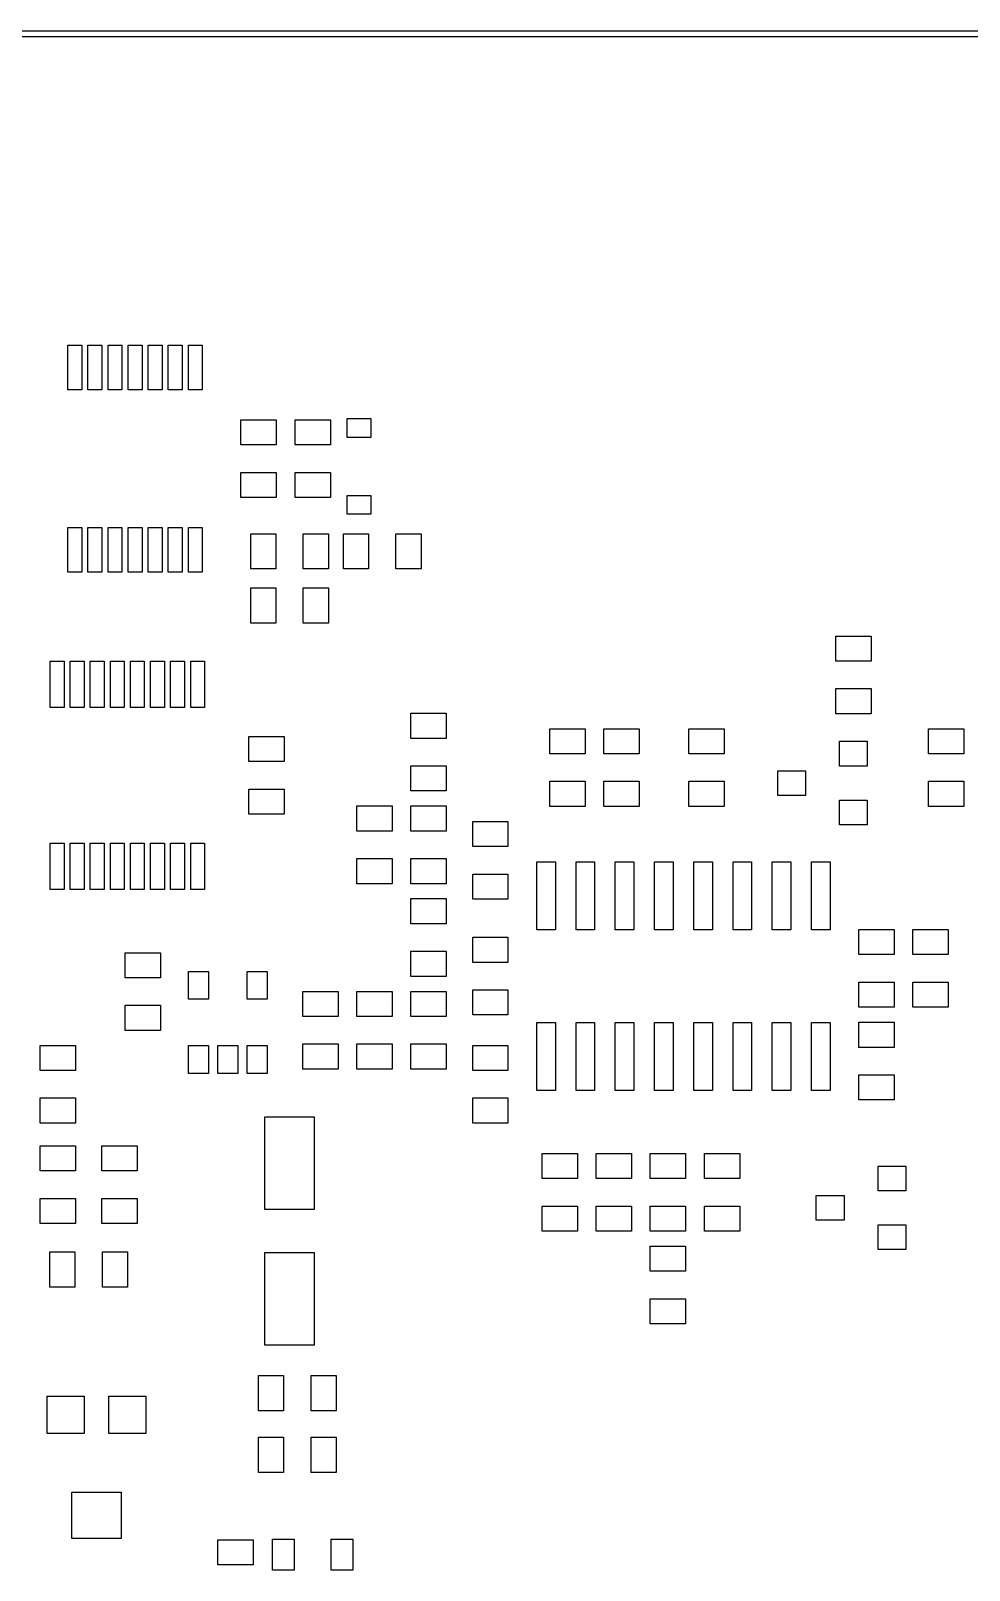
# Model space of a CAD drawing. Extents: x 84 to 232, y -151 to -41.
# Drawn here: x 126.88 to 157.25, y -95.73 to -45.9 of the extents above; entities that cross this region are included whole.
import ezdxf

# ---------------------------------------------------------------- set-up
doc = ezdxf.new("R2010")
doc.units = 0
doc.header["$MEASUREMENT"] = 0
doc.layers.add('BLACK', color=7, linetype='CONTINUOUS')

msp = doc.modelspace()

# ---------------------------------------------------------------- linework, layer by layer
at = {"layer": 'Black'}
for p, q in [((110, -45.9), (232, -45.9)), ((231.9, -46.1), (110, -46.1)), ((128.075, -57.525), (128.075, -56.075)), ((128.075, -56.075), (128.525, -56.075)), ((128.525, -56.075), (128.525, -57.525)), ((128.725, -57.525), (128.725, -56.075)), ((128.725, -56.075), (129.175, -56.075)), ((129.175, -56.075), (129.175, -57.525)), ((129.375, -57.525), (129.375, -56.075)), ((129.375, -56.075), (129.825, -56.075)), ((129.825, -56.075), (129.825, -57.525)), ((130.025, -57.525), (130.025, -56.075)), ((130.025, -56.075), (130.475, -56.075)), ((130.475, -56.075), (130.475, -57.525)), ((130.675, -57.525), (130.675, -56.075)), ((130.675, -56.075), (131.125, -56.075)), ((131.125, -56.075), (131.125, -57.525)), ((131.325, -57.525), (131.325, -56.075)), ((131.325, -56.075), (131.775, -56.075)), ((131.775, -56.075), (131.775, -57.525)), ((131.975, -57.525), (131.975, -56.075)), ((131.975, -56.075), (132.425, -56.075)), ((132.425, -56.075), (132.425, -57.525)), ((128.525, -57.525), (128.075, -57.525)), ((129.175, -57.525), (128.725, -57.525)), ((129.825, -57.525), (129.375, -57.525)), ((130.475, -57.525), (130.025, -57.525)), ((131.125, -57.525), (130.675, -57.525)), ((131.775, -57.525), (131.325, -57.525)), ((132.425, -57.525), (131.975, -57.525)), ((133.678, -59.3055), (133.678, -58.4927)), ((133.678, -58.4927), (134.821, -58.4927)), ((134.821, -58.4927), (134.821, -59.3055)), ((135.428, -59.3055), (135.428, -58.4927)), ((135.428, -58.4927), (136.571, -58.4927)), ((136.571, -58.4927), (136.571, -59.3055)), ((137.119, -59.0602), (137.119, -58.4506)), ((137.119, -58.4506), (137.881, -58.4506)), ((137.881, -58.4506), (137.881, -59.0602)), ((137.881, -59.0602), (137.119, -59.0602)), ((134.821, -59.3055), (133.678, -59.3055)), ((136.571, -59.3055), (135.428, -59.3055)), ((133.678, -61.0073), (133.678, -60.1945)), ((133.678, -60.1945), (134.821, -60.1945)), ((134.821, -60.1945), (134.821, -61.0073)), ((135.428, -61.0073), (135.428, -60.1945)), ((135.428, -60.1945), (136.571, -60.1945)), ((136.571, -60.1945), (136.571, -61.0073)), ((134.821, -61.0073), (133.678, -61.0073)), ((136.571, -61.0073), (135.428, -61.0073)), ((137.119, -61.5494), (137.119, -60.9398)), ((137.119, -60.9398), (137.881, -60.9398)), ((137.881, -60.9398), (137.881, -61.5494)), ((137.881, -61.5494), (137.119, -61.5494)), ((128.075, -63.425), (128.075, -61.975)), ((128.075, -61.975), (128.525, -61.975)), ((128.525, -61.975), (128.525, -63.425)), ((128.725, -63.425), (128.725, -61.975)), ((128.725, -61.975), (129.175, -61.975)), ((129.175, -61.975), (129.175, -63.425)), ((129.375, -63.425), (129.375, -61.975)), ((129.375, -61.975), (129.825, -61.975)), ((129.825, -61.975), (129.825, -63.425)), ((130.025, -63.425), (130.025, -61.975)), ((130.025, -61.975), (130.475, -61.975)), ((130.475, -61.975), (130.475, -63.425)), ((130.675, -63.425), (130.675, -61.975)), ((130.675, -61.975), (131.125, -61.975)), ((131.125, -61.975), (131.125, -63.425)), ((131.325, -63.425), (131.325, -61.975)), ((131.325, -61.975), (131.775, -61.975)), ((131.775, -61.975), (131.775, -63.425)), ((131.975, -63.425), (131.975, -61.975)), ((131.975, -61.975), (132.425, -61.975)), ((132.425, -61.975), (132.425, -63.425)), ((133.993, -63.3215), (133.993, -62.1785)), ((133.993, -62.1785), (134.805, -62.1785)), ((134.805, -62.1785), (134.805, -63.3215)), ((135.695, -63.3215), (135.695, -62.1785)), ((135.695, -62.1785), (136.507, -62.1785)), ((136.507, -62.1785), (136.507, -63.3215)), ((136.993, -63.3215), (136.993, -62.1785)), ((136.993, -62.1785), (137.805, -62.1785)), ((137.805, -62.1785), (137.805, -63.3215)), ((138.695, -63.3215), (138.695, -62.1785)), ((138.695, -62.1785), (139.507, -62.1785)), ((139.507, -62.1785), (139.507, -63.3215)), ((128.525, -63.425), (128.075, -63.425)), ((129.175, -63.425), (128.725, -63.425)), ((129.825, -63.425), (129.375, -63.425)), ((130.475, -63.425), (130.025, -63.425)), ((131.125, -63.425), (130.675, -63.425)), ((131.775, -63.425), (131.325, -63.425)), ((132.425, -63.425), (131.975, -63.425)), ((134.805, -63.3215), (133.993, -63.3215)), ((136.507, -63.3215), (135.695, -63.3215)), ((137.805, -63.3215), (136.993, -63.3215)), ((139.507, -63.3215), (138.695, -63.3215)), ((133.993, -65.0715), (133.993, -63.9285)), ((133.993, -63.9285), (134.805, -63.9285)), ((134.805, -63.9285), (134.805, -65.0715)), ((135.695, -65.0715), (135.695, -63.9285)), ((135.695, -63.9285), (136.507, -63.9285)), ((136.507, -63.9285), (136.507, -65.0715)), ((134.805, -65.0715), (133.993, -65.0715)), ((136.507, -65.0715), (135.695, -65.0715)), ((152.928, -66.3055), (152.928, -65.4927)), ((152.928, -65.4927), (154.071, -65.4927)), ((154.071, -65.4927), (154.071, -66.3055)), ((127.5, -67.8), (127.5, -66.3)), ((127.5, -66.3), (127.95, -66.3)), ((127.95, -66.3), (127.95, -67.8)), ((128.15, -67.8), (128.15, -66.3)), ((128.15, -66.3), (128.6, -66.3)), ((128.6, -66.3), (128.6, -67.8)), ((128.8, -67.8), (128.8, -66.3)), ((128.8, -66.3), (129.25, -66.3)), ((129.25, -66.3), (129.25, -67.8)), ((129.45, -67.8), (129.45, -66.3)), ((129.45, -66.3), (129.9, -66.3)), ((129.9, -66.3), (129.9, -67.8)), ((130.1, -67.8), (130.1, -66.3)), ((130.1, -66.3), (130.55, -66.3)), ((130.55, -66.3), (130.55, -67.8)), ((130.75, -67.8), (130.75, -66.3)), ((130.75, -66.3), (131.2, -66.3)), ((131.2, -66.3), (131.2, -67.8)), ((131.4, -67.8), (131.4, -66.3)), ((131.4, -66.3), (131.85, -66.3)), ((131.85, -66.3), (131.85, -67.8)), ((132.05, -67.8), (132.05, -66.3)), ((132.05, -66.3), (132.5, -66.3)), ((132.5, -66.3), (132.5, -67.8)), ((154.071, -66.3055), (152.928, -66.3055)), ((152.928, -68.0073), (152.928, -67.1945)), ((152.928, -67.1945), (154.071, -67.1945)), ((154.071, -67.1945), (154.071, -68.0073)), ((127.95, -67.8), (127.5, -67.8)), ((128.6, -67.8), (128.15, -67.8)), ((129.25, -67.8), (128.8, -67.8)), ((129.9, -67.8), (129.45, -67.8)), ((130.55, -67.8), (130.1, -67.8)), ((131.2, -67.8), (130.75, -67.8)), ((131.85, -67.8), (131.4, -67.8)), ((132.5, -67.8), (132.05, -67.8)), ((139.178, -68.8055), (139.178, -67.9927)), ((139.178, -67.9927), (140.321, -67.9927)), ((140.321, -67.9927), (140.321, -68.8055)), ((154.071, -68.0073), (152.928, -68.0073)), ((133.928, -69.5555), (133.928, -68.7427)), ((133.928, -68.7427), (135.071, -68.7427)), ((135.071, -68.7427), (135.071, -69.5555)), ((143.678, -69.3055), (143.678, -68.4927)), ((143.678, -68.4927), (144.821, -68.4927)), ((144.821, -68.4927), (144.821, -69.3055)), ((145.428, -69.3055), (145.428, -68.4927)), ((145.428, -68.4927), (146.571, -68.4927)), ((146.571, -68.4927), (146.571, -69.3055)), ((148.178, -69.3055), (148.178, -68.4927)), ((148.178, -68.4927), (149.321, -68.4927)), ((149.321, -68.4927), (149.321, -69.3055)), ((155.928, -69.3055), (155.928, -68.4927)), ((155.928, -68.4927), (157.071, -68.4927)), ((157.071, -68.4927), (157.071, -69.3055)), ((140.321, -68.8055), (139.178, -68.8055)), ((153.05, -69.7), (153.05, -68.9)), ((153.05, -68.9), (153.95, -68.9)), ((153.95, -68.9), (153.95, -69.7)), ((135.071, -69.5555), (133.928, -69.5555)), ((139.178, -70.5073), (139.178, -69.6945)), ((139.178, -69.6945), (140.321, -69.6945)), ((140.321, -69.6945), (140.321, -70.5073)), ((144.821, -69.3055), (143.678, -69.3055)), ((146.571, -69.3055), (145.428, -69.3055)), ((149.321, -69.3055), (148.178, -69.3055)), ((153.95, -69.7), (153.05, -69.7)), ((157.071, -69.3055), (155.928, -69.3055)), ((143.678, -71.0073), (143.678, -70.1945)), ((143.678, -70.1945), (144.821, -70.1945)), ((144.821, -70.1945), (144.821, -71.0073)), ((145.428, -71.0073), (145.428, -70.1945)), ((145.428, -70.1945), (146.571, -70.1945)), ((146.571, -70.1945), (146.571, -71.0073)), ((148.178, -71.0073), (148.178, -70.1945)), ((148.178, -70.1945), (149.321, -70.1945)), ((149.321, -70.1945), (149.321, -71.0073)), ((151.05, -70.65), (151.05, -69.85)), ((151.05, -69.85), (151.95, -69.85)), ((151.95, -69.85), (151.95, -70.65)), ((155.928, -71.0073), (155.928, -70.1945)), ((155.928, -70.1945), (157.071, -70.1945)), ((157.071, -70.1945), (157.071, -71.0073)), ((133.928, -71.2573), (133.928, -70.4445)), ((133.928, -70.4445), (135.071, -70.4445)), ((135.071, -70.4445), (135.071, -71.2573)), ((140.321, -70.5073), (139.178, -70.5073)), ((151.95, -70.65), (151.05, -70.65)), ((135.071, -71.2573), (133.928, -71.2573)), ((137.428, -71.8055), (137.428, -70.9927)), ((137.428, -70.9927), (138.571, -70.9927)), ((138.571, -70.9927), (138.571, -71.8055)), ((139.178, -71.8055), (139.178, -70.9927)), ((139.178, -70.9927), (140.321, -70.9927)), ((140.321, -70.9927), (140.321, -71.8055)), ((144.821, -71.0073), (143.678, -71.0073)), ((146.571, -71.0073), (145.428, -71.0073)), ((149.321, -71.0073), (148.178, -71.0073)), ((153.05, -71.6), (153.05, -70.8)), ((153.05, -70.8), (153.95, -70.8)), ((153.95, -70.8), (153.95, -71.6)), ((157.071, -71.0073), (155.928, -71.0073)), ((141.178, -72.3055), (141.178, -71.4927)), ((141.178, -71.4927), (142.321, -71.4927)), ((142.321, -71.4927), (142.321, -72.3055)), ((153.95, -71.6), (153.05, -71.6)), ((127.5, -73.7), (127.5, -72.2)), ((127.5, -72.2), (127.95, -72.2)), ((127.95, -72.2), (127.95, -73.7)), ((128.15, -73.7), (128.15, -72.2)), ((128.15, -72.2), (128.6, -72.2)), ((128.6, -72.2), (128.6, -73.7)), ((128.8, -73.7), (128.8, -72.2)), ((128.8, -72.2), (129.25, -72.2)), ((129.25, -72.2), (129.25, -73.7)), ((129.45, -73.7), (129.45, -72.2)), ((129.45, -72.2), (129.9, -72.2)), ((129.9, -72.2), (129.9, -73.7)), ((130.1, -73.7), (130.1, -72.2)), ((130.1, -72.2), (130.55, -72.2)), ((130.55, -72.2), (130.55, -73.7)), ((130.75, -73.7), (130.75, -72.2)), ((130.75, -72.2), (131.2, -72.2)), ((131.2, -72.2), (131.2, -73.7)), ((131.4, -73.7), (131.4, -72.2)), ((131.4, -72.2), (131.85, -72.2)), ((131.85, -72.2), (131.85, -73.7)), ((132.05, -73.7), (132.05, -72.2)), ((132.05, -72.2), (132.5, -72.2)), ((132.5, -72.2), (132.5, -73.7)), ((138.571, -71.8055), (137.428, -71.8055)), ((140.321, -71.8055), (139.178, -71.8055)), ((137.428, -73.5073), (137.428, -72.6945)), ((137.428, -72.6945), (138.571, -72.6945)), ((138.571, -72.6945), (138.571, -73.5073)), ((139.178, -73.5073), (139.178, -72.6945)), ((139.178, -72.6945), (140.321, -72.6945)), ((140.321, -72.6945), (140.321, -73.5073)), ((142.321, -72.3055), (141.178, -72.3055)), ((141.178, -74.0073), (141.178, -73.1945)), ((141.178, -73.1945), (142.321, -73.1945)), ((142.321, -73.1945), (142.321, -74.0073)), ((143.255, -75.0014), (143.255, -72.8018)), ((143.255, -72.8018), (143.855, -72.8018)), ((143.855, -72.8018), (143.855, -75.0014)), ((144.525, -75.0014), (144.525, -72.8018)), ((144.525, -72.8018), (145.125, -72.8018)), ((145.125, -72.8018), (145.125, -75.0014)), ((145.795, -75.0014), (145.795, -72.8018)), ((145.795, -72.8018), (146.395, -72.8018)), ((146.395, -72.8018), (146.395, -75.0014)), ((147.065, -75.0014), (147.065, -72.8018)), ((147.065, -72.8018), (147.665, -72.8018)), ((147.665, -72.8018), (147.665, -75.0014)), ((148.335, -75.0014), (148.335, -72.8018)), ((148.335, -72.8018), (148.935, -72.8018)), ((148.935, -72.8018), (148.935, -75.0014)), ((149.605, -75.0014), (149.605, -72.8018)), ((149.605, -72.8018), (150.205, -72.8018)), ((150.205, -72.8018), (150.205, -75.0014)), ((150.875, -75.0014), (150.875, -72.8018)), ((150.875, -72.8018), (151.475, -72.8018)), ((151.475, -72.8018), (151.475, -75.0014)), ((152.145, -75.0014), (152.145, -72.8018)), ((152.145, -72.8018), (152.745, -72.8018)), ((152.745, -72.8018), (152.745, -75.0014)), ((127.95, -73.7), (127.5, -73.7)), ((128.6, -73.7), (128.15, -73.7)), ((129.25, -73.7), (128.8, -73.7)), ((129.9, -73.7), (129.45, -73.7)), ((130.55, -73.7), (130.1, -73.7)), ((131.2, -73.7), (130.75, -73.7)), ((131.85, -73.7), (131.4, -73.7)), ((132.5, -73.7), (132.05, -73.7)), ((138.571, -73.5073), (137.428, -73.5073)), ((140.321, -73.5073), (139.178, -73.5073)), ((139.178, -74.8055), (139.178, -73.9927)), ((139.178, -73.9927), (140.321, -73.9927)), ((140.321, -73.9927), (140.321, -74.8055)), ((142.321, -74.0073), (141.178, -74.0073)), ((140.321, -74.8055), (139.178, -74.8055)), ((141.178, -76.0555), (141.178, -75.2427)), ((141.178, -75.2427), (142.321, -75.2427)), ((142.321, -75.2427), (142.321, -76.0555)), ((143.855, -75.0014), (143.255, -75.0014)), ((145.125, -75.0014), (144.525, -75.0014)), ((146.395, -75.0014), (145.795, -75.0014)), ((147.665, -75.0014), (147.065, -75.0014)), ((148.935, -75.0014), (148.335, -75.0014)), ((150.205, -75.0014), (149.605, -75.0014)), ((151.475, -75.0014), (150.875, -75.0014)), ((152.745, -75.0014), (152.145, -75.0014)), ((153.678, -75.8055), (153.678, -74.9927)), ((153.678, -74.9927), (154.821, -74.9927)), ((154.821, -74.9927), (154.821, -75.8055)), ((155.428, -75.8055), (155.428, -74.9927)), ((155.428, -74.9927), (156.571, -74.9927)), ((156.571, -74.9927), (156.571, -75.8055)), ((139.178, -76.5073), (139.178, -75.6945)), ((139.178, -75.6945), (140.321, -75.6945)), ((140.321, -75.6945), (140.321, -76.5073)), ((129.928, -76.5555), (129.928, -75.7427)), ((129.928, -75.7427), (131.071, -75.7427)), ((131.071, -75.7427), (131.071, -76.5555)), ((142.321, -76.0555), (141.178, -76.0555)), ((154.821, -75.8055), (153.678, -75.8055)), ((156.571, -75.8055), (155.428, -75.8055)), ((131.071, -76.5555), (129.928, -76.5555)), ((131.975, -77.25), (131.975, -76.35)), ((131.975, -76.35), (132.625, -76.35)), ((132.625, -76.35), (132.625, -77.25)), ((133.875, -77.25), (133.875, -76.35)), ((133.875, -76.35), (134.525, -76.35)), ((134.525, -76.35), (134.525, -77.25)), ((140.321, -76.5073), (139.178, -76.5073)), ((153.678, -77.5073), (153.678, -76.6945)), ((153.678, -76.6945), (154.821, -76.6945)), ((154.821, -76.6945), (154.821, -77.5073)), ((155.428, -77.5073), (155.428, -76.6945)), ((155.428, -76.6945), (156.571, -76.6945)), ((156.571, -76.6945), (156.571, -77.5073)), ((135.678, -77.8055), (135.678, -76.9927)), ((135.678, -76.9927), (136.821, -76.9927)), ((136.821, -76.9927), (136.821, -77.8055)), ((137.428, -77.8055), (137.428, -76.9927)), ((137.428, -76.9927), (138.571, -76.9927)), ((138.571, -76.9927), (138.571, -77.8055)), ((139.178, -77.8055), (139.178, -76.9927)), ((139.178, -76.9927), (140.321, -76.9927)), ((140.321, -76.9927), (140.321, -77.8055)), ((141.178, -77.7573), (141.178, -76.9445)), ((141.178, -76.9445), (142.321, -76.9445)), ((142.321, -76.9445), (142.321, -77.7573)), ((129.928, -78.2573), (129.928, -77.4445)), ((129.928, -77.4445), (131.071, -77.4445)), ((131.071, -77.4445), (131.071, -78.2573)), ((132.625, -77.25), (131.975, -77.25)), ((134.525, -77.25), (133.875, -77.25)), ((154.821, -77.5073), (153.678, -77.5073)), ((156.571, -77.5073), (155.428, -77.5073)), ((136.821, -77.8055), (135.678, -77.8055)), ((138.571, -77.8055), (137.428, -77.8055)), ((140.321, -77.8055), (139.178, -77.8055)), ((142.321, -77.7573), (141.178, -77.7573)), ((143.255, -80.1982), (143.255, -77.9986)), ((143.255, -77.9986), (143.855, -77.9986)), ((143.855, -77.9986), (143.855, -80.1982)), ((144.525, -80.1982), (144.525, -77.9986)), ((144.525, -77.9986), (145.125, -77.9986)), ((145.125, -77.9986), (145.125, -80.1982)), ((145.795, -80.1982), (145.795, -77.9986)), ((145.795, -77.9986), (146.395, -77.9986)), ((146.395, -77.9986), (146.395, -80.1982)), ((147.065, -80.1982), (147.065, -77.9986)), ((147.065, -77.9986), (147.665, -77.9986)), ((147.665, -77.9986), (147.665, -80.1982)), ((148.335, -80.1982), (148.335, -77.9986)), ((148.335, -77.9986), (148.935, -77.9986)), ((148.935, -77.9986), (148.935, -80.1982)), ((149.605, -80.1982), (149.605, -77.9986)), ((149.605, -77.9986), (150.205, -77.9986)), ((150.205, -77.9986), (150.205, -80.1982)), ((150.875, -80.1982), (150.875, -77.9986)), ((150.875, -77.9986), (151.475, -77.9986)), ((151.475, -77.9986), (151.475, -80.1982)), ((152.145, -80.1982), (152.145, -77.9986)), ((152.145, -77.9986), (152.745, -77.9986)), ((152.745, -77.9986), (152.745, -80.1982)), ((153.678, -78.8055), (153.678, -77.9927)), ((153.678, -77.9927), (154.821, -77.9927)), ((154.821, -77.9927), (154.821, -78.8055)), ((131.071, -78.2573), (129.928, -78.2573)), ((135.678, -79.5073), (135.678, -78.6945)), ((135.678, -78.6945), (136.821, -78.6945)), ((136.821, -78.6945), (136.821, -79.5073)), ((137.428, -79.5073), (137.428, -78.6945)), ((137.428, -78.6945), (138.571, -78.6945)), ((138.571, -78.6945), (138.571, -79.5073)), ((139.178, -79.5073), (139.178, -78.6945)), ((139.178, -78.6945), (140.321, -78.6945)), ((140.321, -78.6945), (140.321, -79.5073)), ((127.178, -79.5555), (127.178, -78.7427)), ((127.178, -78.7427), (128.321, -78.7427)), ((128.321, -78.7427), (128.321, -79.5555)), ((131.975, -79.65), (131.975, -78.75)), ((131.975, -78.75), (132.625, -78.75)), ((132.625, -78.75), (132.625, -79.65)), ((132.925, -79.65), (132.925, -78.75)), ((132.925, -78.75), (133.575, -78.75)), ((133.575, -78.75), (133.575, -79.65)), ((133.875, -79.65), (133.875, -78.75)), ((133.875, -78.75), (134.525, -78.75)), ((134.525, -78.75), (134.525, -79.65)), ((141.178, -79.5555), (141.178, -78.7427)), ((141.178, -78.7427), (142.321, -78.7427)), ((142.321, -78.7427), (142.321, -79.5555)), ((154.821, -78.8055), (153.678, -78.8055)), ((128.321, -79.5555), (127.178, -79.5555)), ((132.625, -79.65), (131.975, -79.65)), ((133.575, -79.65), (132.925, -79.65)), ((134.525, -79.65), (133.875, -79.65)), ((136.821, -79.5073), (135.678, -79.5073)), ((138.571, -79.5073), (137.428, -79.5073)), ((140.321, -79.5073), (139.178, -79.5073)), ((142.321, -79.5555), (141.178, -79.5555)), ((153.678, -80.5073), (153.678, -79.6945)), ((153.678, -79.6945), (154.821, -79.6945)), ((154.821, -79.6945), (154.821, -80.5073)), ((143.855, -80.1982), (143.255, -80.1982)), ((145.125, -80.1982), (144.525, -80.1982)), ((146.395, -80.1982), (145.795, -80.1982)), ((147.665, -80.1982), (147.065, -80.1982)), ((148.935, -80.1982), (148.335, -80.1982)), ((150.205, -80.1982), (149.605, -80.1982)), ((151.475, -80.1982), (150.875, -80.1982)), ((152.745, -80.1982), (152.145, -80.1982)), ((127.178, -81.2573), (127.178, -80.4445)), ((127.178, -80.4445), (128.321, -80.4445)), ((128.321, -80.4445), (128.321, -81.2573)), ((141.178, -81.2573), (141.178, -80.4445)), ((141.178, -80.4445), (142.321, -80.4445)), ((142.321, -80.4445), (142.321, -81.2573)), ((154.821, -80.5073), (153.678, -80.5073)), ((134.45, -84.0502), (134.45, -81.0505)), ((134.45, -81.0505), (136.05, -81.0505)), ((136.05, -81.0505), (136.05, -84.0502)), ((128.321, -81.2573), (127.178, -81.2573)), ((142.321, -81.2573), (141.178, -81.2573)), ((127.178, -82.8055), (127.178, -81.9927)), ((127.178, -81.9927), (128.321, -81.9927)), ((128.321, -81.9927), (128.321, -82.8055)), ((129.178, -82.8055), (129.178, -81.9927)), ((129.178, -81.9927), (130.321, -81.9927)), ((130.321, -81.9927), (130.321, -82.8055)), ((143.428, -83.0555), (143.428, -82.2427)), ((143.428, -82.2427), (144.571, -82.2427)), ((144.571, -82.2427), (144.571, -83.0555)), ((145.178, -83.0555), (145.178, -82.2427)), ((145.178, -82.2427), (146.321, -82.2427)), ((146.321, -82.2427), (146.321, -83.0555)), ((146.928, -83.0555), (146.928, -82.2427)), ((146.928, -82.2427), (148.071, -82.2427)), ((148.071, -82.2427), (148.071, -83.0555)), ((148.678, -83.0555), (148.678, -82.2427)), ((148.678, -82.2427), (149.821, -82.2427)), ((149.821, -82.2427), (149.821, -83.0555)), ((154.3, -83.45), (154.3, -82.65)), ((154.3, -82.65), (155.2, -82.65)), ((155.2, -82.65), (155.2, -83.45)), ((128.321, -82.8055), (127.178, -82.8055)), ((130.321, -82.8055), (129.178, -82.8055)), ((144.571, -83.0555), (143.428, -83.0555)), ((146.321, -83.0555), (145.178, -83.0555)), ((148.071, -83.0555), (146.928, -83.0555)), ((149.821, -83.0555), (148.678, -83.0555)), ((127.178, -84.5073), (127.178, -83.6945)), ((127.178, -83.6945), (128.321, -83.6945)), ((128.321, -83.6945), (128.321, -84.5073)), ((129.178, -84.5073), (129.178, -83.6945)), ((129.178, -83.6945), (130.321, -83.6945)), ((130.321, -83.6945), (130.321, -84.5073)), ((152.3, -84.4), (152.3, -83.6)), ((152.3, -83.6), (153.2, -83.6)), ((153.2, -83.6), (153.2, -84.4)), ((155.2, -83.45), (154.3, -83.45)), ((136.05, -84.0502), (134.45, -84.0502)), ((143.428, -84.7573), (143.428, -83.9445)), ((143.428, -83.9445), (144.571, -83.9445)), ((144.571, -83.9445), (144.571, -84.7573)), ((145.178, -84.7573), (145.178, -83.9445)), ((145.178, -83.9445), (146.321, -83.9445)), ((146.321, -83.9445), (146.321, -84.7573)), ((146.928, -84.7573), (146.928, -83.9445)), ((146.928, -83.9445), (148.071, -83.9445)), ((148.071, -83.9445), (148.071, -84.7573)), ((148.678, -84.7573), (148.678, -83.9445)), ((148.678, -83.9445), (149.821, -83.9445)), ((149.821, -83.9445), (149.821, -84.7573)), ((128.321, -84.5073), (127.178, -84.5073)), ((130.321, -84.5073), (129.178, -84.5073)), ((153.2, -84.4), (152.3, -84.4)), ((154.3, -85.35), (154.3, -84.55)), ((154.3, -84.55), (155.2, -84.55)), ((155.2, -84.55), (155.2, -85.35)), ((144.571, -84.7573), (143.428, -84.7573)), ((146.321, -84.7573), (145.178, -84.7573)), ((148.071, -84.7573), (146.928, -84.7573)), ((149.821, -84.7573), (148.678, -84.7573)), ((127.493, -86.5715), (127.493, -85.4285)), ((127.493, -85.4285), (128.305, -85.4285)), ((128.305, -85.4285), (128.305, -86.5715)), ((129.195, -86.5715), (129.195, -85.4285)), ((129.195, -85.4285), (130.007, -85.4285)), ((130.007, -85.4285), (130.007, -86.5715)), ((134.45, -88.4495), (134.45, -85.4498)), ((134.45, -85.4498), (136.05, -85.4498)), ((136.05, -85.4498), (136.05, -88.4495)), ((146.928, -86.0555), (146.928, -85.2427)), ((146.928, -85.2427), (148.071, -85.2427)), ((148.071, -85.2427), (148.071, -86.0555)), ((155.2, -85.35), (154.3, -85.35)), ((148.071, -86.0555), (146.928, -86.0555)), ((128.305, -86.5715), (127.493, -86.5715)), ((130.007, -86.5715), (129.195, -86.5715)), ((146.928, -87.7573), (146.928, -86.9445)), ((146.928, -86.9445), (148.071, -86.9445)), ((148.071, -86.9445), (148.071, -87.7573)), ((148.071, -87.7573), (146.928, -87.7573)), ((136.05, -88.4495), (134.45, -88.4495)), ((134.243, -90.5715), (134.243, -89.4285)), ((134.243, -89.4285), (135.055, -89.4285)), ((135.055, -89.4285), (135.055, -90.5715)), ((135.945, -90.5715), (135.945, -89.4285)), ((135.945, -89.4285), (136.757, -89.4285)), ((136.757, -89.4285), (136.757, -90.5715)), ((127.4, -91.3), (127.4, -90.1)), ((127.4, -90.1), (128.6, -90.1)), ((128.6, -90.1), (128.6, -91.3)), ((129.4, -91.3), (129.4, -90.1)), ((129.4, -90.1), (130.6, -90.1)), ((130.6, -90.1), (130.6, -91.3)), ((135.055, -90.5715), (134.243, -90.5715)), ((136.757, -90.5715), (135.945, -90.5715)), ((128.6, -91.3), (127.4, -91.3)), ((130.6, -91.3), (129.4, -91.3)), ((134.243, -92.5715), (134.243, -91.4285)), ((134.243, -91.4285), (135.055, -91.4285)), ((135.055, -91.4285), (135.055, -92.5715)), ((135.945, -92.5715), (135.945, -91.4285)), ((135.945, -91.4285), (136.757, -91.4285)), ((136.757, -91.4285), (136.757, -92.5715)), ((135.055, -92.5715), (134.243, -92.5715)), ((136.757, -92.5715), (135.945, -92.5715)), ((128.2, -94.7), (128.2, -93.2)), ((128.2, -93.2), (129.8, -93.2)), ((129.8, -93.2), (129.8, -94.7)), ((129.8, -94.7), (128.2, -94.7)), ((132.928, -95.5555), (132.928, -94.7427)), ((132.928, -94.7427), (134.071, -94.7427)), ((134.071, -94.7427), (134.071, -95.5555)), ((134.697, -95.7304), (134.697, -94.7296)), ((134.697, -94.7296), (135.398, -94.7296)), ((135.398, -94.7296), (135.398, -95.7304)), ((136.602, -95.7304), (136.602, -94.7296)), ((136.602, -94.7296), (137.303, -94.7296)), ((137.303, -94.7296), (137.303, -95.7304)), ((134.071, -95.5555), (132.928, -95.5555)), ((135.398, -95.7304), (134.697, -95.7304)), ((137.303, -95.7304), (136.602, -95.7304))]:
    msp.add_line(p, q, dxfattribs=at)

doc.saveas('drawing.dxf')
